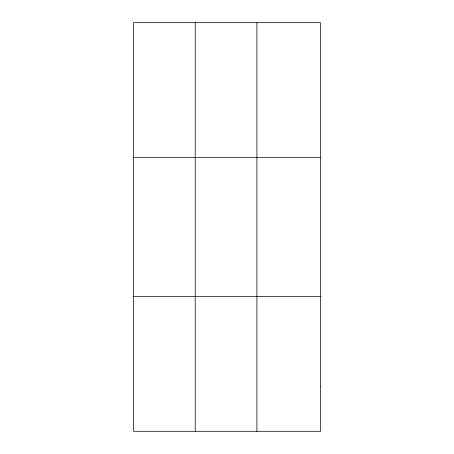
<?xml version="1.0" encoding="UTF-8"?>
<svg xmlns="http://www.w3.org/2000/svg" width="454" height="454" viewBox="0 0 454 454"><rect width="100%" height="100%" fill="white"/><g stroke="black" fill="none" stroke-linecap="round" stroke-linejoin="round"><path stroke-width="0.68" d="M195.22 431.3L195.22 22.7M256.913 431.3L256.913 22.7M133.527 157.538L320.473 157.538M133.527 296.462L320.473 296.462M320.473 386.354L320.473 431.3L133.527 431.3L133.527 22.7L320.473 22.7L320.473 386.354"/></g></svg>
